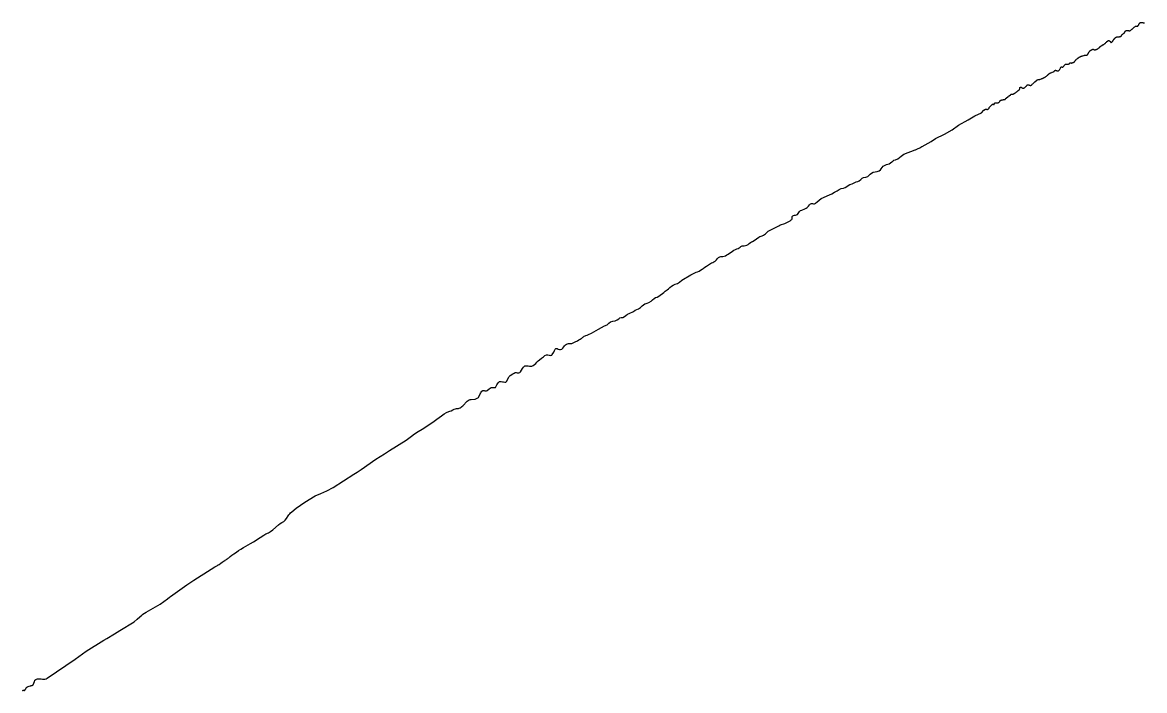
# Model space of a CAD drawing. Header units: millimetres. Extents: x 642261 to 742091, y 6812581 to 6930561.
# Drawn here: x 694657 to 703291, y 6824592 to 6829734 of the extents above; entities that cross this region are included whole.
import ezdxf

# ---------------------------------------------------------------- set-up
doc = ezdxf.new("R2010")
doc.units = ezdxf.units.MM
doc.layers.add('LimiteRegional', color=10, linetype='Continuous')

msp = doc.modelspace()

# ---------------------------------------------------------------- linework, layer by layer
at = {"layer": 'LimiteRegional', "color": 7, "linetype": 'Continuous'}
msp.add_lwpolyline([(694656.681, 6824592.37), (694656.898, 6824592.6092), (694657.268, 6824592.9551), (694657.478, 6824593.1251), (694657.904, 6824593.422), (694658.336, 6824593.666), (694658.6281, 6824593.802), (694659.2189, 6824594.0171), (694659.668, 6824594.1369), (694659.969, 6824594.2001), (694660.577, 6824594.292), (694661.189, 6824594.3531), (694662.422, 6824594.434), (694663.345, 6824594.5131), (694664.036, 6824594.5571), (694664.5, 6824594.5511), (694665.431, 6824594.477), (694666.366, 6824594.342), (694668.24, 6824594.019), (694669.174, 6824593.894), (694669.638, 6824593.855), (694670.255, 6824593.8361), (694670.5631, 6824593.842), (694671.022, 6824593.877), (694671.705, 6824593.9911), (694672.157, 6824594.114), (694672.381, 6824594.1911), (694672.716, 6824594.328), (694673.053, 6824594.486), (694673.695, 6824594.835), (694674.301, 6824595.223), (694674.686, 6824595.502), (694675.415, 6824596.1031), (694675.93, 6824596.589), (694676.26, 6824596.927), (694676.893, 6824597.632), (694677.788, 6824598.7501), (694678.361, 6824599.522), (694679.483, 6824601.095), (694680.075, 6824601.9711), (694680.445, 6824602.5661), (694681.133, 6824603.777), (694681.771, 6824605.0071), (694682.976, 6824607.494), (694683.894, 6824609.347), (694684.55, 6824610.559), (694684.899, 6824611.155), (694685.455, 6824612.0341), (694686.057, 6824612.89), (694686.378, 6824613.309), (694688.032, 6824615.353), (694688.894, 6824616.355), (694689.7849, 6824617.3251), (694690.243, 6824617.794), (694691.188, 6824618.6911), (694691.676, 6824619.115), (694692.429, 6824619.718), (694693.12, 6824620.2151), (694693.474, 6824620.4491), (694694.017, 6824620.7791), (694694.8559, 6824621.226), (694695.729, 6824621.6091), (694696.178, 6824621.776), (694700.437, 6824623.235), (694708.966, 6824626.096), (694718.797, 6824629.357), (694719.542, 6824629.586), (694720.043, 6824629.7231), (694721.051, 6824629.9651), (694722.579, 6824630.268), (694725.663, 6824630.781), (694727.204, 6824631.0611), (694727.9721, 6824631.2211), (694729.115, 6824631.5), (694730.543, 6824631.9051), (694731.252, 6824632.126), (694732.303, 6824632.489), (694733.336, 6824632.8949), (694733.844, 6824633.118), (694734.839, 6824633.6071), (694735.324, 6824633.875), (694736.036, 6824634.3101), (694736.951, 6824634.956), (694737.392, 6824635.311), (694738.031, 6824635.884), (694738.641, 6824636.51), (694738.934, 6824636.8441), (694739.252, 6824637.2281), (694739.853, 6824638.005), (694740.407, 6824638.794), (694740.753, 6824639.3261), (694741.392, 6824640.4041), (694741.83, 6824641.2241), (694742.104, 6824641.776), (694742.614, 6824642.8921), (694742.851, 6824643.456), (694743.297, 6824644.594), (694743.7109, 6824645.7471), (694744.473, 6824648.0891), (694748.49, 6824660.9871), (694753.105, 6824671.9681), (694759.011, 6824676.3041), (694764.732, 6824678.952), (694771.616, 6824681.36), (694777.913, 6824682.723), (694784.61, 6824682.9181), (694793.286, 6824682.8691), (694801.258, 6824682.0081), (694811.903, 6824680.258), (694821.277, 6824680.0892), (694829.256, 6824680.393), (694839.052, 6824682.7851), (694847.99, 6824687.92), (695062.054, 6824834.9331), (695146.827, 6824895.281), (695282.8252, 6824979.5025), (695305.4141, 6824993.491), (695363.844, 6825029.109), (695405.3528, 6825054.0773), (695516.514, 6825120.9431), (695538.4031, 6825140.687), (695559.8849, 6825160.492), (695575.5619, 6825173.5423), (695582.409, 6825179.2421), (695608.7719, 6825194.686), (695717.364, 6825258.3), (695771.7154, 6825298.4241), (695789.3441, 6825311.438), (695796.7467, 6825316.7582), (695921.828, 6825406.6491), (695974.664, 6825441.4831), (696109.417, 6825526.0781), (696138.3312, 6825543.507), (696152.3854, 6825551.9788), (696158.8242, 6825555.8599), (696163.5211, 6825558.6911), (696165.575, 6825560.126), (696165.9518, 6825560.3893), (696170.4148, 6825563.5073), (696183.1337, 6825572.3929), (696193.8613, 6825579.8875), (696200.9934, 6825584.87), (696203.975, 6825586.9531), (696205.7806, 6825588.0175), (696210.8633, 6825591.0143), (696215.8853, 6825593.975), (696217.02, 6825594.6441), (696222.1056, 6825598.1399), (696227.09, 6825601.5661), (696232.1745, 6825605.0612), (696235.1013, 6825607.073), (696236.201, 6825607.829), (696240.7753, 6825611.5893), (696244.5484, 6825614.691), (696255.1791, 6825623.4301), (696269.028, 6825633.457), (696271.7297, 6825635.4132), (696275.5587, 6825638.1855), (696283.1833, 6825643.7059), (696303.274, 6825658.252), (696319.963, 6825670.0531), (696337.907, 6825680.246), (696358.313, 6825691.9981), (696412.071, 6825724.168), (696434.482, 6825736.03), (696447.625, 6825745.522), (696464.56, 6825756.352), (696486.712, 6825770.366), (696514.9594, 6825788.2851), (696529.9328, 6825797.7836), (696530.985, 6825798.4511), (696543.2274, 6825803.9195), (696548.982, 6825806.49), (696565.924, 6825816.583), (696584.1379, 6825829.2271), (696628.071, 6825867.071), (696639.558, 6825877.047), (696652.086, 6825886.1491), (696666.809, 6825894.153), (696678.626, 6825903.542), (696688.233, 6825915.5911), (696702.114, 6825936.182), (696707.393, 6825944.557), (696714.057, 6825953.1531), (696719.976, 6825959.617), (696730.102, 6825967.795), (696763.32, 6825994.624), (696795.88, 6826018.0481), (696830.487, 6826040.8911), (696909.388, 6826091.7581), (696952.973, 6826109.788), (696997.964, 6826130.466), (697047.319, 6826155.2121), (697205.356, 6826257.2912), (697233.446, 6826273.879), (697240.119, 6826277.82), (697264.104, 6826294.158), (697375.855, 6826372.4481), (697409.46, 6826392.756), (697441.288, 6826414.753), (697480.006, 6826438.8921), (697609.403, 6826520.1611), (697649.5, 6826550.994), (697672.79, 6826567.107), (697702.449, 6826585.0761), (697733.23, 6826604.407), (697737.164, 6826606.8771), (697823.868, 6826665.8311), (697844.898, 6826681.095), (697863.66, 6826694.47), (697880.274, 6826706.301), (697901.414, 6826720.8711), (697918.887, 6826731.828), (697937.465, 6826738.6551), (697944.438, 6826741.218), (697955.804, 6826743.615), (697967.845, 6826751.783), (697977.373, 6826757.7661), (697988.17, 6826761.552), (697997.37, 6826762.62), (698005.975, 6826762.527), (698011.944, 6826763.169), (698018.324, 6826764.9141), (698025.955, 6826768.642), (698031.558, 6826772.485), (698038.797, 6826777.0481), (698045.852, 6826784.5941), (698078.513, 6826819.0951), (698087.179, 6826824.933), (698094.226, 6826828.7291), (698101.045, 6826831.237), (698108.5, 6826832.9081), (698139.9729, 6826835.917), (698151.377, 6826839.0831), (698156.472, 6826841.3631), (698161.485, 6826844.567), (698165.362, 6826848.029), (698169.036, 6826852.507), (698179.223, 6826874.588), (698183.179, 6826882.629), (698187.062, 6826889.472), (698192.419, 6826896.299), (698197.933, 6826900.4501), (698202.96, 6826902.086), (698208.672, 6826901.6551), (698214.368, 6826899.7191), (698219.891, 6826898.8291), (698226.259, 6826899.3749), (698231.638, 6826902.328), (698247.286, 6826914.546), (698256.314, 6826919.704), (698263.326, 6826923.1621), (698270.726, 6826925.387), (698278.78, 6826925.5771), (698286.452, 6826924.448), (698291.421, 6826923.5031), (698295.892, 6826924.869), (698299.378, 6826929.1031), (698307.577, 6826946.134), (698311.913, 6826952.2961), (698316.352, 6826959.41), (698319.624, 6826963.769), (698324.005, 6826968.363), (698328.114, 6826970.4091), (698333.318, 6826971.2741), (698341.238, 6826970.4201), (698351.518, 6826968.8951), (698359.095, 6826967.46), (698367.618, 6826965.4311), (698372.409, 6826965.072), (698376.727, 6826966.5311), (698380.231, 6826969.5361), (698382.915, 6826973.4721), (698385.474, 6826980.083), (698399.027, 6827004.0429), (698401.865, 6827008.189), (698404.106, 6827011.0522), (698406.111, 6827013.3491), (698409.935, 6827016.3491), (698431.167, 6827030.4481), (698439.386, 6827035.769), (698447.263, 6827039.9231), (698455.434, 6827040.861), (698462.82, 6827038.5041), (698469.222, 6827036.728), (698475.972, 6827036.6901), (698482.933, 6827039.3811), (698489.453, 6827045.741), (698496.207, 6827057.053), (698504.117, 6827069.7641), (698511.709, 6827080.828), (698517.385, 6827086.806), (698523.457, 6827090.557), (698525.1352, 6827090.9827), (698530.858, 6827092.434), (698538.237, 6827092.2392), (698547.5211, 6827090.614), (698557.28, 6827088.503), (698567.232, 6827087.651), (698576.836, 6827087.9141), (698587.624, 6827094.831), (698596.009, 6827101.6231), (698606.0587, 6827110.3186), (698615.3581, 6827118.9262), (698623.3701, 6827126.3296), (698625.8957, 6827128.6633), (698635.555, 6827137.4351), (698649.725, 6827149.1521), (698664.702, 6827160.62), (698677.072, 6827169.563), (698688.893, 6827175.0281), (698699.131, 6827175.555), (698708.409, 6827173.449), (698716.8539, 6827171.922), (698724.12, 6827172.389), (698729.063, 6827174.4112), (698733.156, 6827178.2731), (698745.097, 6827197.4891), (698751.322, 6827209.8281), (698756.859, 6827219.5001), (698761.466, 6827223.7481), (698769.984, 6827223.511), (698779.367, 6827219.903), (698788.42, 6827216.4181), (698797.392, 6827216.447), (698806.134, 6827220.172), (698813.618, 6827226.8521), (698821.16, 6827236.1441), (698828.281, 6827245.32), (698832.4999, 6827249.4911), (698835.076, 6827252.038), (698841.911, 6827257.043), (698850.019, 6827260.414), (698858.117, 6827262.824), (698866.1071, 6827263.6141), (698874.147, 6827263.532), (698883.899, 6827263.5541), (698910.683, 6827276.3741), (698926.675, 6827284.619), (698938.236, 6827290.9281), (698949.1, 6827296.6731), (698956.528, 6827300.9821), (698961.883, 6827305.0111), (698965.886, 6827308.904), (698969.431, 6827312.081), (698974.658, 6827315.361), (698979.969, 6827318.19), (698985.702, 6827321.105), (698992.906, 6827324.124), (699002.492, 6827328.201), (699013.017, 6827333.049), (699036.474, 6827343.471), (699089.858, 6827374.4741), (699112.849, 6827387.284), (699135.174, 6827397.806), (699154.666, 6827407.0581), (699169.53, 6827418.992), (699182.21, 6827430.1801), (699199.664, 6827434.8021), (699217.517, 6827437.834), (699233.571, 6827443.997), (699244.533, 6827453.6101), (699252.475, 6827460.8381), (699263.796, 6827463.804), (699276.686, 6827464.23), (699289.029, 6827469.834), (699299.168, 6827479.573), (699312.901, 6827489.87), (699325.883, 6827494.5281), (699357.19, 6827509.8001), (699369.984, 6827520.3991), (699382.849, 6827525.176), (699397.776, 6827530.1711), (699411.796, 6827539.525), (699424.132, 6827551.774), (699434.919, 6827561.566), (699446.204, 6827567.414), (699448.1669, 6827568.0102), (699462.424, 6827572.3401), (699476.532, 6827577.8721), (699493.089, 6827588.2051), (699505.762, 6827598.393), (699517.91, 6827609.173), (699528.201, 6827615.735), (699540.297, 6827619.989), (699552.53, 6827626.594), (699590.602, 6827656.511), (699603.212, 6827666.112), (699617.471, 6827675.9932), (699627.357, 6827683.5581), (699638.378, 6827693.171), (699650.935, 6827703.5951), (699663.236, 6827711.376), (699679.65, 6827718.417), (699696.24, 6827725.4581), (699711.078, 6827734.0991), (699731.501, 6827749.517), (699798.906, 6827790.606), (699839.674, 6827811.5641), (699849.651, 6827815.0961), (699863.037, 6827820.6701), (699874.6069, 6827826.76), (699886.185, 6827834.6401), (699895.341, 6827841.2791), (699906.413, 6827849.55), (699920.4449, 6827859.298), (699935.851, 6827869.5471), (699957.476, 6827883.2861), (699967.634, 6827887.3541), (699977.494, 6827891.334), (699987.423, 6827897.283), (699996.174, 6827906.55), (700003.914, 6827916.658), (700012.572, 6827925.328), (700021.486, 6827930.9841), (700029.992, 6827932.494), (700037.715, 6827932.187), (700046.156, 6827932.146), (700056.247, 6827934.4541), (700065.48, 6827938.3471), (700075.736, 6827944.2051), (700086.147, 6827951.345), (700120.848, 6827974.42), (700131.228, 6827981.2621), (700142.4671, 6827986.757), (700153.847, 6827990.4901), (700164.391, 6827994.139), (700172.344, 6827998.516), (700178.482, 6828003.708), (700183.216, 6828008.578), (700188.391, 6828012.0741), (700190.3459, 6828012.6485), (700194.1849, 6828013.7761), (700200.18, 6828013.8061), (700210.204, 6828014.473), (700220.025, 6828016.484), (700231.616, 6828020.754), (700240.707, 6828026.08), (700249.449, 6828033.497), (700257.411, 6828039.9331), (700266.021, 6828044.427), (700275.166, 6828048.5001), (700286.532, 6828055.7841), (700321.566, 6828080.0211), (700330.629, 6828085.944), (700339.446, 6828089.989), (700348.733, 6828092.659), (700358.385, 6828096.8191), (700367.236, 6828101.848), (700374.8979, 6828107.808), (700381.0409, 6828114.313), (700386.588, 6828120.701), (700393.473, 6828126.307), (700404.984, 6828132.7851), (700419.274, 6828140.205), (700475.59, 6828168.425), (700483.484, 6828172.803), (700489.939, 6828175.6352), (700523.272, 6828186.453), (700564.944, 6828208.001), (700572.635, 6828213.812), (700576.171, 6828217.554), (700578.103, 6828222.5881), (700578.308, 6828228.4651), (700578.2439, 6828234.075), (700580.242, 6828240.5111), (700583.961, 6828245.207), (700590.33, 6828248.7861), (700597.792, 6828250.182), (700605.727, 6828250.3821), (700612.894, 6828252.465), (700619.562, 6828256.252), (700625.435, 6828262.3401), (700630.719, 6828270.102), (700636.81, 6828278.3081), (700644.568, 6828285.521), (700653.596, 6828290.2511), (700677.108, 6828299.117), (700686.344, 6828303.607), (700695.561, 6828310.6341), (700703.923, 6828319.545), (700713.038, 6828330.421), (700720.676, 6828337.486), (700727.369, 6828340.2282), (700734.615, 6828340.0731), (700743.677, 6828338.9541), (700750.894, 6828338.9191), (700755.91, 6828340.0281), (700759.558, 6828342.1591), (700770.467, 6828353.862), (700803.267, 6828379.777), (700865.399, 6828407.053), (700884.859, 6828415.8161), (700904.466, 6828426.321), (700925.268, 6828438.293), (700940.314, 6828447.6251), (700956.669, 6828454.66), (700973.651, 6828458.69), (700987.607, 6828463.428), (700999.506, 6828469.9871), (701010.217, 6828478.4991), (701023.901, 6828485.8401), (701041.249, 6828492.4271), (701056.837, 6828500.4341), (701070.717, 6828506.3301), (701084.335, 6828510.424), (701095.786, 6828515.991), (701106.771, 6828525.493), (701116.984, 6828536.2569), (701127.519, 6828541.057), (701145.059, 6828542.6041), (701161.02, 6828548.937), (701178.573, 6828564.916), (701189.566, 6828573.895), (701202.851, 6828580.824), (701217.194, 6828583.0181), (701233.9559, 6828586.176), (701247.963, 6828591.3771), (701257.702, 6828598.947), (701264.413, 6828607.454), (701270.823, 6828616.711), (701279.429, 6828626.349), (701290.743, 6828633.305), (701304.969, 6828639.3221), (701316.281, 6828642.627), (701326.598, 6828646.4961), (701337.053, 6828652.744), (701346.617, 6828660.426), (701353.881, 6828666.8561), (701362.715, 6828672.9631), (701374.019, 6828676.731), (701393.035, 6828684.1551), (701417.463, 6828705.5141), (701438.059, 6828719.5691), (701524.956, 6828752.5853), (701527.911, 6828753.7081), (701542.8553, 6828760.9958), (701560.4418, 6828769.5721), (701577.626, 6828777.952), (701579.3348, 6828778.8964), (701648.011, 6828816.8531), (701683.173, 6828839.3601), (701751.449, 6828874.2361), (701809.126, 6828907.3291), (701859.122, 6828942.3071), (701932.486, 6828984.9361), (701983.586, 6829014.6741), (702035.615, 6829038.0931), (702053.675, 6829059.0701), (702066.55, 6829065.2941), (702067.088, 6829065.523), (702067.452, 6829065.6461), (702068.192, 6829065.825), (702068.568, 6829065.884), (702069.33, 6829065.945), (702070.104, 6829065.9391), (702070.627, 6829065.9041), (702071.684, 6829065.769), (702072.486, 6829065.623), (702074.108, 6829065.259), (702076.286, 6829064.738), (702077.373, 6829064.5141), (702078.454, 6829064.3449), (702078.991, 6829064.2891), (702079.703, 6829064.249), (702080.056, 6829064.246), (702080.583, 6829064.2651), (702081.365, 6829064.3541), (702082.136, 6829064.522), (702082.516, 6829064.639), (702083.524, 6829065.007), (702084.018, 6829065.208), (702084.749, 6829065.5309), (702085.819, 6829066.062), (702086.858, 6829066.649), (702087.365, 6829066.964), (702088.355, 6829067.636), (702088.837, 6829067.994), (702089.545, 6829068.556), (702090.458, 6829069.355), (702090.902, 6829069.776), (702091.5511, 6829070.433), (702092.487, 6829071.4791), (702092.789, 6829071.8531), (702093.337, 6829072.631), (702093.819, 6829073.44), (702094.111, 6829073.9931), (702094.64, 6829075.1231), (702096.057, 6829078.55), (702096.5729, 6829079.647), (702096.856, 6829080.178), (702097.268, 6829080.8631), (702097.4911, 6829081.194), (702097.85, 6829081.675), (702098.243, 6829082.134), (702098.452, 6829082.355), (702099.998, 6829083.9151), (702103.121, 6829086.9962), (702106.285, 6829090.042), (702108.413, 6829092.061), (702112.71, 6829096.0901), (702115.706, 6829098.828), (702117.727, 6829100.609), (702119.084, 6829101.779), (702121.822, 6829104.0742), (702122.117, 6829104.28), (702122.322, 6829104.385), (702122.462, 6829104.44), (702122.75, 6829104.5201), (702122.973, 6829104.555), (702123.435, 6829104.5611), (702123.914, 6829104.496), (702124.243, 6829104.4161), (702124.918, 6829104.1871), (702125.437, 6829103.966), (702126.495, 6829103.4411), (702127.919, 6829102.6931), (702128.621, 6829102.355), (702129.2595, 6829102.0942), (702129.646, 6829101.963), (702130.085, 6829101.8511), (702130.3589, 6829101.8082), (702130.6102, 6829101.7827), (702130.7768, 6829101.7877), (702131.1302, 6829101.8085), (702131.37, 6829101.855), (702131.513, 6829101.8981), (702131.723, 6829101.983), (702132.146, 6829102.221), (702132.406, 6829102.4101), (702132.5831, 6829102.5626), (702132.7028, 6829102.6823), (702132.877, 6829102.857), (702133.0657, 6829103.0821), (702133.476, 6829103.6761), (702133.816, 6829104.3061), (702134.021, 6829104.757), (702134.39, 6829105.72), (702134.876, 6829107.266), (702135.496, 6829109.383), (702135.838, 6829110.4091), (702136.227, 6829111.379), (702136.444, 6829111.8341), (702136.806, 6829112.473), (702137.17, 6829112.9871), (702137.369, 6829113.2221), (702137.69, 6829113.546), (702138.04, 6829113.833), (702138.227, 6829113.9611), (702138.625, 6829114.1842), (702138.838, 6829114.2781), (702139.174, 6829114.3981), (702140.947, 6829114.8951), (702141.839, 6829115.1121), (702143.18, 6829115.398), (702144.1481, 6829115.5692), (702144.527, 6829115.636), (702145.203, 6829115.7361), (702146.557, 6829115.9001), (702147.236, 6829115.964), (702148.255, 6829116.0351), (702148.75, 6829116.055), (702149.739, 6829116.0501), (702150.731, 6829115.9961), (702151.392, 6829115.9391), (702152.717, 6829115.787), (702155.367, 6829115.431), (702156.692, 6829115.28), (702158.015, 6829115.1841), (702158.676, 6829115.165), (702159.555, 6829115.176), (702159.994, 6829115.1999), (702160.652, 6829115.262), (702161.638, 6829115.419), (702162.284, 6829115.562), (702162.709, 6829115.6711), (702163.547, 6829115.9181), (702164.775, 6829116.3611), (702165.576, 6829116.6991), (702166.102, 6829116.943), (702167.136, 6829117.472), (702168.275, 6829118.1261), (702169.02, 6829118.5931), (702170.482, 6829119.591), (702171.2, 6829120.117), (702172.615, 6829121.214), (702174.006, 6829122.354), (702176.746, 6829124.6881), (702177.101, 6829125.0171), (702177.324, 6829125.25), (702177.738, 6829125.747), (702177.931, 6829126.0091), (702178.293, 6829126.5561), (702178.627, 6829127.1311), (702178.836, 6829127.525), (702179.229, 6829128.336), (702179.782, 6829129.579), (702180.515, 6829131.213), (702180.909, 6829131.9891), (702181.337, 6829132.7201), (702181.568, 6829133.0631), (702181.94, 6829133.5481), (702182.301, 6829133.942), (702182.493, 6829134.125), (702182.797, 6829134.3811), (702183.292, 6829134.718), (702183.838, 6829134.995), (702184.132, 6829135.108), (702185.74, 6829135.635), (702186.817, 6829135.954), (702188.981, 6829136.5251), (702190.068, 6829136.782), (702192.249, 6829137.255), (702198.821, 6829138.531), (702199.467, 6829138.6531), (702200.765, 6829138.8651), (702202.067, 6829139.044), (702204.683, 6829139.3351), (702208.176, 6829139.6981), (702209.917, 6829139.918), (702211.648, 6829140.193), (702212.51, 6829140.357), (702213.653, 6829140.612), (702214.222, 6829140.755), (702215.072, 6829140.9941), (702216.337, 6829141.41), (702216.839, 6829141.6121), (702217.159, 6829141.7661), (702217.768, 6829142.116), (702218.058, 6829142.311), (702218.611, 6829142.7381), (702219.133, 6829143.2081), (702219.465, 6829143.543), (702220.096, 6829144.2571), (702220.547, 6829144.8261), (702221.406, 6829146.0231), (702223.073, 6829148.505), (702223.947, 6829149.702), (702224.567, 6829150.4541), (702224.893, 6829150.8121), (702225.402, 6829151.32), (702225.9421, 6829151.7901), (702226.225, 6829152.009), (702241.831, 6829163.513), (702244.334, 6829165.3831), (702249.319, 6829169.157), (702259.275, 6829176.733), (702264.292, 6829180.472), (702264.8, 6829180.805), (702265.15, 6829180.995), (702265.389, 6829181.1081), (702265.879, 6829181.301), (702266.256, 6829181.4201), (702267.033, 6829181.5981), (702267.837, 6829181.703), (702268.386, 6829181.739), (702269.511, 6829181.7411), (702270.3731, 6829181.6951), (702272.127, 6829181.527), (702274.481, 6829181.275), (702275.643, 6829181.1941), (702276.784, 6829181.1781), (702277.3429, 6829181.2021), (702278.075, 6829181.2751), (702278.433, 6829181.3312), (702278.962, 6829181.4431), (702279.731, 6829181.6771), (702280.226, 6829181.883), (702280.468, 6829182.0021), (702280.823, 6829182.201), (702283.245, 6829183.694), (702284.849, 6829184.7051), (702288.033, 6829186.7621), (702289.616, 6829187.806), (702292.765, 6829189.923), (702295.898, 6829192.0731), (702302.143, 6829196.4551), (702304.823, 6829198.369), (702310.136, 6829202.245), (702315.3859, 6829206.173), (702318.848, 6829208.8131), (702321.14, 6829210.58), (702325.682, 6829214.123), (702325.915, 6829214.315), (702326.357, 6829214.7311), (702326.768, 6829215.1871), (702327.026, 6829215.5121), (702327.504, 6829216.2091), (702327.833, 6829216.77), (702328.038, 6829217.1601), (702328.418, 6829217.9782), (702328.594, 6829218.404), (702328.921, 6829219.284), (702329.216, 6829220.2), (702329.398, 6829220.826), (702329.73, 6829222.1091), (702329.957, 6829223.09), (702330.369, 6829225.076), (702331.144, 6829228.966), (702331.571, 6829230.772), (702331.891, 6829231.89), (702332.066, 6829232.419), (702332.35, 6829233.167), (702332.663, 6829233.8579), (702332.832, 6829234.179), (702333.154, 6829234.708), (702333.327, 6829234.9521), (702333.601, 6829235.289), (702333.894, 6829235.59), (702334.048, 6829235.727), (702334.373, 6829235.972), (702334.543, 6829236.0791), (702334.81, 6829236.221), (702335.186, 6829236.373), (702335.383, 6829236.433), (702335.691, 6829236.5011), (702336.181, 6829236.5541), (702336.621, 6829236.554), (702336.916, 6829236.532), (702337.511, 6829236.439), (702337.81, 6829236.37), (702338.413, 6829236.19), (702339.021, 6829235.959), (702339.43, 6829235.7801), (702340.254, 6829235.3681), (702340.877, 6829235.02), (702342.138, 6829234.249), (702344.707, 6829232.5701), (702346.012, 6829231.759), (702346.888, 6829231.2611), (702347.328, 6829231.0301), (702347.99, 6829230.7111), (702348.654, 6829230.4301), (702348.987, 6829230.306), (702349.6389, 6829230.061), (702350.959, 6829229.513), (702352.741, 6829228.757), (702353.633, 6829228.4132), (702354.522, 6829228.1171), (702354.964, 6829227.994), (702355.842, 6829227.8101), (702356.276, 6829227.753), (702356.922, 6829227.7201), (702357.559, 6829227.756), (702357.873, 6829227.803), (702358.939, 6829228.03), (702359.642, 6829228.216), (702360.107, 6829228.3561), (702361.03, 6829228.67), (702361.715, 6829228.935), (702362.168, 6829229.1251), (702363.068, 6829229.5361), (702364.401, 6829230.2261), (702365.279, 6829230.7321), (702365.859, 6829231.087), (702367.01, 6829231.8411), (702367.651, 6829232.288), (702368.922, 6829233.2269), (702370.178, 6829234.2201), (702371.008, 6829234.9071), (702372.653, 6829236.3339), (702373.468, 6829237.0691), (702375.086, 6829238.57), (702379.873, 6829243.1521), (702382.249, 6829245.3752), (702383.437, 6829246.4411), (702383.693, 6829246.6791), (702384.173, 6829247.192), (702384.616, 6829247.7471), (702384.896, 6829248.1351), (702385.43, 6829248.938), (702386.463, 6829250.5611), (702387.002, 6829251.3279), (702387.384, 6829251.8062), (702387.584, 6829252.0311), (702387.897, 6829252.35), (702388.342, 6829252.7341), (702388.579, 6829252.906), (702388.954, 6829253.1371), (702389.355, 6829253.331), (702389.566, 6829253.414), (702390.064, 6829253.578), (702390.398, 6829253.671), (702391.0739, 6829253.82), (702391.415, 6829253.8761), (702392.103, 6829253.9561), (702392.797, 6829253.994), (702393.2629, 6829253.998), (702394.201, 6829253.961), (702395.266, 6829253.854), (702395.98, 6829253.751), (702397.413, 6829253.4851), (702398.848, 6829253.163), (702400.753, 6829252.6981), (702401.698, 6829252.4692), (702403.1, 6829252.1571), (702403.792, 6829252.022), (702404.269, 6829251.916), (702404.59, 6829251.8251), (702405.238, 6829251.602), (702406.223, 6829251.1771), (702406.885, 6829250.8501), (702408.217, 6829250.129), (702409.985, 6829249.145), (702410.856, 6829248.694), (702411.714, 6829248.301), (702412.136, 6829248.133), (702412.69, 6829247.9462), (702412.964, 6829247.87), (702413.369, 6829247.7791), (702413.964, 6829247.704), (702414.48, 6829247.7031), (702414.732, 6829247.7291), (702415.103, 6829247.803), (702415.465, 6829247.92), (702415.643, 6829247.9971), (702415.99, 6829248.1859), (702416.16, 6829248.3001), (702416.41, 6829248.4951), (702419.88, 6829251.504), (702422.166, 6829253.5371), (702426.685, 6829257.6521), (702431.154, 6829261.814), (702440.039, 6829270.184), (702444.503, 6829274.345), (702446.75, 6829276.4091), (702455.554, 6829284.4991), (702458.533, 6829287.162), (702460.042, 6829288.479), (702460.948, 6829289.209), (702461.572, 6829289.658), (702461.995, 6829289.94), (702462.862, 6829290.468), (702463.529, 6829290.833), (702463.98, 6829291.062), (702464.899, 6829291.489), (702465.3661, 6829291.687), (702466.316, 6829292.054), (702467.284, 6829292.386), (702467.938, 6829292.59), (702469.268, 6829292.9571), (702470.793, 6829293.316), (702471.824, 6829293.528), (702473.913, 6829293.9), (702476.029, 6829294.226), (702478.871, 6829294.631), (702480.291, 6829294.837), (702482.412, 6829295.172), (702483.465, 6829295.3591), (702485.546, 6829295.7841), (702486.571, 6829296.029), (702488.086, 6829296.4461), (702489.569, 6829296.9331), (702490.297, 6829297.205), (702497.7311, 6829300.119), (702501.435, 6829301.614), (702505.119, 6829303.165), (702506.951, 6829303.9691), (702509.381, 6829305.078), (702510.59, 6829305.65), (702512.395, 6829306.5311), (702515.082, 6829307.9141), (702516.216, 6829308.5241), (702518.463, 6829309.7731), (702520.683, 6829311.056), (702522.15, 6829311.9301), (702525.052, 6829313.7191), (702527.2051, 6829315.0931), (702528.631, 6829316.0232), (702531.459, 6829317.913), (702535.657, 6829320.8121), (702538.433, 6829322.778), (702543.954, 6829326.7641), (702544.657, 6829327.2931), (702545.118, 6829327.657), (702546.019, 6829328.4111), (702547.332, 6829329.5961), (702548.185, 6829330.4162), (702549.854, 6829332.1031), (702553.14, 6829335.538), (702554.813, 6829337.208), (702555.958, 6829338.2781), (702556.543, 6829338.7961), (702557.438, 6829339.546), (702558.669, 6829340.4909), (702559.304, 6829340.9371), (702560.283, 6829341.5681), (702561.297, 6829342.149), (702561.818, 6829342.4201), (702563.522, 6829343.256), (702564.664, 6829343.798), (702566.961, 6829344.851), (702570.427, 6829346.374), (702577.391, 6829349.3471), (702579.077, 6829350.0661), (702582.464, 6829351.475), (702589.249, 6829354.256), (702592.621, 6829355.67), (702593.087, 6829355.8911), (702593.386, 6829356.0581), (702593.96, 6829356.434), (702594.235, 6829356.6411), (702594.766, 6829357.091), (702595.273, 6829357.58), (702595.6, 6829357.9251), (702596.232, 6829358.651), (702597.145, 6829359.7981), (702598.343, 6829361.347), (702598.955, 6829362.093), (702599.589, 6829362.7969), (702599.918, 6829363.129), (702600.427, 6829363.594), (702600.9, 6829363.9711), (702601.144, 6829364.144), (702601.522, 6829364.385), (702602.116, 6829364.696), (702602.745, 6829364.941), (702603.075, 6829365.0371), (702603.574, 6829365.1471), (702603.908, 6829365.199), (702604.576, 6829365.256), (702604.911, 6829365.2621), (702605.581, 6829365.2359), (702606.253, 6829365.16), (702606.702, 6829365.086), (702607.601, 6829364.8889), (702608.276, 6829364.7061), (702609.629, 6829364.2731), (702612.344, 6829363.315), (702613.704, 6829362.889), (702614.61, 6829362.657), (702615.064, 6829362.562), (702615.743, 6829362.451), (702616.423, 6829362.383), (702616.762, 6829362.368), (702617.815, 6829362.315), (702619.949, 6829362.1129), (702621.863, 6829361.916), (702622.8221, 6829361.843), (702623.779, 6829361.802), (702624.257, 6829361.7971), (702625.209, 6829361.8271), (702625.683, 6829361.865), (702626.391, 6829361.953), (702627.327, 6829362.1379), (702627.792, 6829362.2641), (702628.483, 6829362.4961), (702629.168, 6829362.7871), (702629.508, 6829362.9561), (702630.181, 6829363.3431), (702630.515, 6829363.5631), (702631.0111, 6829363.9271), (702631.778, 6829364.5481), (702632.268, 6829364.9671), (702633.196, 6829365.8191), (702633.636, 6829366.2499), (702634.472, 6829367.124), (702635.253, 6829368.0121), (702635.745, 6829368.6111), (702636.669, 6829369.824), (702637.627, 6829371.2111), (702638.224, 6829372.145), (702639.347, 6829374.035), (702642.514, 6829379.7791), (702643.644, 6829381.6871), (702644.247, 6829382.634), (702644.884, 6829383.65), (702645.29, 6829384.3381), (702646.075, 6829385.734), (702647.617, 6829388.546), (702648.426, 6829389.932), (702649.2951, 6829391.283), (702649.76, 6829391.941), (702650.0489, 6829392.266), (702650.26, 6829392.4341), (702650.4089, 6829392.526), (702650.726, 6829392.663), (702650.978, 6829392.727), (702651.1531, 6829392.753), (702651.518, 6829392.7671), (702651.707, 6829392.7559), (702652.1, 6829392.702), (702652.508, 6829392.6069), (702652.788, 6829392.524), (702653.365, 6829392.3181), (702654.036, 6829392.0311), (702655.425, 6829391.351), (702657.302, 6829390.4091), (702658.219, 6829390.009), (702658.812, 6829389.7941), (702659.1019, 6829389.707), (702659.526, 6829389.6041), (702660.069, 6829389.529), (702660.33, 6829389.5211), (702660.707, 6829389.549), (702661.065, 6829389.63), (702661.236, 6829389.693), (702661.5609, 6829389.863), (702661.715, 6829389.9722), (702661.934, 6829390.1669), (702663.218, 6829391.499), (702664.062, 6829392.401), (702665.729, 6829394.2331), (702670.685, 6829399.7991), (702672.368, 6829401.6241), (702673.223, 6829402.521), (702673.931, 6829403.266), (702675.312, 6829404.768), (702677.133, 6829406.77), (702678.06, 6829407.7601), (702679.501, 6829409.219), (702680.512, 6829410.167), (702681.036, 6829410.6321), (702681.85, 6829411.316), (702683.143, 6829412.309), (702683.583, 6829412.5951), (702683.8821, 6829412.7551), (702684.492, 6829413.003), (702684.803, 6829413.094), (702685.436, 6829413.2161), (702686.082, 6829413.2661), (702686.519, 6829413.262), (702686.813, 6829413.2461), (702687.407, 6829413.1811), (702688.083, 6829413.064), (702688.539, 6829412.965), (702689.457, 6829412.728), (702692.245, 6829411.8921), (702693.174, 6829411.641), (702693.636, 6829411.534), (702694.555, 6829411.3661), (702695.0099, 6829411.3111), (702695.687, 6829411.272), (702696.355, 6829411.2939), (702696.685, 6829411.33), (702698.54, 6829411.6171), (702699.4651, 6829411.783), (702700.85, 6829412.0611), (702702.92, 6829412.5451), (702704.977, 6829413.11), (702706, 6829413.4219), (702708.034, 6829414.1101), (702709.043, 6829414.485), (702710.5469, 6829415.086), (702710.8971, 6829415.252), (702711.119, 6829415.3792), (702711.537, 6829415.668), (702711.735, 6829415.829), (702712.11, 6829416.18), (702712.461, 6829416.565), (702712.683, 6829416.8381), (702713.1031, 6829417.415), (702713.403, 6829417.8691), (702713.979, 6829418.8051), (702714.742, 6829420.0481), (702715.142, 6829420.6361), (702715.566, 6829421.185), (702715.79, 6829421.4401), (702716.268, 6829421.904), (702716.524, 6829422.11), (702716.9321, 6829422.3801), (702717.373, 6829422.599), (702717.607, 6829422.6881), (702717.992, 6829422.8), (702718.251, 6829422.854), (702718.775, 6829422.918), (702719.039, 6829422.9289), (702719.573, 6829422.913), (702720.112, 6829422.852), (702720.4729, 6829422.7911), (702721.203, 6829422.6241), (702721.753, 6829422.4701), (702722.861, 6829422.1141), (702724.342, 6829421.6181), (702725.08, 6829421.3961), (702725.815, 6829421.213), (702726.18, 6829421.1411), (702726.905, 6829421.045), (702727.265, 6829421.026), (702727.8, 6829421.037), (702728.329, 6829421.103), (702728.591, 6829421.1591), (702731.217, 6829421.8131), (702732.531, 6829422.159), (702734.498, 6829422.7141), (702736.457, 6829423.324), (702737.43, 6829423.654), (702739.362, 6829424.375), (702740.32, 6829424.7681), (702741.742, 6829425.4061), (702742.992, 6829426.0241), (702743.611, 6829426.3531), (702744.5311, 6829426.872), (702745.891, 6829427.7141), (702747.226, 6829428.635), (702747.883, 6829429.1281), (702748.771, 6829429.835), (702749.345, 6829430.317), (702750.454, 6829431.3041), (702750.991, 6829431.8079), (702752.032, 6829432.835), (702753.033, 6829433.8851), (702753.681, 6829434.5961), (702754.938, 6829436.038), (702755.854, 6829437.134), (702757.635, 6829439.3451), (702759.973, 6829442.292), (702761.155, 6829443.746), (702762.361, 6829445.175), (702762.978, 6829445.877), (702764.246, 6829447.253), (702764.9, 6829447.924), (702765.912, 6829448.906), (702766.965, 6829449.8561), (702767.508, 6829450.318), (702772.746, 6829454.6381), (702775.388, 6829456.7591), (702778.057, 6829458.84), (702779.406, 6829459.8631), (702782.136, 6829461.864), (702783.52, 6829462.841), (702785.624, 6829464.272), (702787.524, 6829465.506), (702788.486, 6829466.109), (702789.945, 6829466.9951), (702792.171, 6829468.2791), (702794.446, 6829469.504), (702795.603, 6829470.0941), (702796.599, 6829470.5821), (702798.6, 6829471.51), (702800.616, 6829472.38), (702801.966, 6829472.9291), (702804.682, 6829473.964), (702806.73, 6829474.691), (702808.101, 6829475.1551), (702810.851, 6829476.0411), (702814.996, 6829477.291), (702823.313, 6829479.6721), (702824.188, 6829479.9041), (702824.775, 6829480.039), (702825.957, 6829480.266), (702826.553, 6829480.36), (702827.75, 6829480.515), (702828.956, 6829480.632), (702829.764, 6829480.692), (702831.387, 6829480.782), (702836.281, 6829480.968), (702837.908, 6829481.065), (702838.72, 6829481.131), (702840.335, 6829481.308), (702841.137, 6829481.425), (702842.334, 6829481.641), (702843.39, 6829481.8801), (702843.915, 6829482.017), (702844.698, 6829482.249), (702845.861, 6829482.658), (702847.009, 6829483.147), (702847.578, 6829483.4241), (702848.112, 6829483.71), (702848.458, 6829483.9101), (702849.126, 6829484.336), (702850.075, 6829485.028), (702850.675, 6829485.524), (702851.061, 6829485.8681), (702851.802, 6829486.5871), (702852.593, 6829487.44), (702853.097, 6829488.031), (702854.06, 6829489.26), (702854.522, 6829489.8931), (702855.418, 6829491.187), (702858.007, 6829495.151), (702858.268, 6829495.5581), (702858.749, 6829496.384), (702859.185, 6829497.2261), (702859.456, 6829497.7941), (702859.961, 6829498.943), (702861.401, 6829502.4381), (702861.932, 6829503.5961), (702862.221, 6829504.1701), (702862.858, 6829505.3031), (702863.212, 6829505.8611), (702863.796, 6829506.684), (702865.108, 6829508.358), (702865.777, 6829509.1751), (702866.798, 6829510.373), (702868.367, 6829512.1121), (702869.982, 6829513.7792), (702870.806, 6829514.5851), (702872.488, 6829516.142), (702873.346, 6829516.893), (702874.654, 6829517.984), (702876.436, 6829519.373), (702877.343, 6829520.0381), (702878.725, 6829521.001), (702880.131, 6829521.92), (702880.843, 6829522.3621), (702882.772, 6829523.4891), (702883.753, 6829524.023), (702885.244, 6829524.7851), (702886.759, 6829525.5021), (702887.525, 6829525.8431), (702889.076, 6829526.4911), (702889.86, 6829526.798), (702891.047, 6829527.236), (702891.686, 6829527.42), (702892.114, 6829527.4989), (702892.4001, 6829527.532), (702892.972, 6829527.5561), (702893.403, 6829527.5381), (702893.691, 6829527.511), (702894.267, 6829527.4211), (702895.134, 6829527.205), (702895.714, 6829527.014), (702896.101, 6829526.8681), (702896.876, 6829526.5381), (702897.75, 6829526.116), (702899.5, 6829525.1701), (702901.832, 6829523.8671), (702902.996, 6829523.276), (702903.77, 6829522.929), (702904.156, 6829522.7731), (702904.734, 6829522.5652), (702905.5029, 6829522.3431), (702905.886, 6829522.259), (702906.459, 6829522.169), (702907.031, 6829522.1262), (702907.316, 6829522.1251), (702907.885, 6829522.1631), (702908.168, 6829522.2041), (702908.593, 6829522.294), (702910.756, 6829522.864), (702911.838, 6829523.1641), (702913.459, 6829523.6381), (702915.886, 6829524.4031), (702918.304, 6829525.2441), (702919.508, 6829525.6961), (702921.107, 6829526.333), (702921.904, 6829526.667), (702923.0939, 6829527.1891), (702924.87, 6829528.022), (702926.436, 6829528.8151), (702927.214, 6829529.231), (702928.376, 6829529.8801), (702930.103, 6829530.913), (702931.811, 6829532.02), (702932.657, 6829532.6041), (702933.564, 6829533.257), (702935.315, 6829534.604), (702936.992, 6829535.9939), (702938.074, 6829536.9401), (702940.172, 6829538.866), (702943.206, 6829541.796), (702945.863, 6829544.3851), (702947.2019, 6829545.6551), (702949.246, 6829547.512), (702950.647, 6829548.7069), (702951.362, 6829549.29), (702952.457, 6829550.1409), (702953.58, 6829550.964), (702954.154, 6829551.364), (702956.795, 6829553.115), (702958.587, 6829554.2501), (702959.793, 6829554.994), (702962.226, 6829556.457), (702973.26, 6829562.884), (702975.667, 6829564.335), (702976.857, 6829565.071), (702978.62, 6829566.191), (702979.919, 6829567.0591), (702980.776, 6829567.6611), (702982.47, 6829568.9161), (702983.308, 6829569.5671), (702984.966, 6829570.91), (702986.605, 6829572.3011), (702987.688, 6829573.25), (702989.833, 6829575.191), (702993.016, 6829578.168), (702997.2271, 6829582.152), (702999.334, 6829584.1041), (703001.451, 6829586.001), (703002.515, 6829586.923), (703004.121, 6829588.2651), (703005.561, 6829589.4101), (703006.285, 6829589.9641), (703007.379, 6829590.7701), (703009.036, 6829591.915), (703010.716, 6829592.978), (703011.566, 6829593.4761), (703011.977, 6829593.6821), (703012.26, 6829593.795), (703012.843, 6829593.963), (703013.143, 6829594.019), (703013.759, 6829594.0801), (703014.394, 6829594.0761), (703014.825, 6829594.0411), (703015.706, 6829593.8961), (703016.0411, 6829593.8181), (703016.717, 6829593.6291), (703017.399, 6829593.398), (703017.855, 6829593.224), (703018.769, 6829592.832), (703019.451, 6829592.5081), (703020.798, 6829591.802), (703022.102, 6829591.0531), (703024.492, 6829589.593), (703024.837, 6829589.3571), (703025.057, 6829589.1801), (703025.477, 6829588.781), (703025.677, 6829588.5619), (703026.059, 6829588.089), (703026.419, 6829587.577), (703026.65, 6829587.217), (703027.09, 6829586.4651), (703027.712, 6829585.289), (703028.509, 6829583.731), (703028.91, 6829582.998), (703029.323, 6829582.32), (703029.535, 6829582.008), (703029.865, 6829581.58), (703030.172, 6829581.246), (703030.33, 6829581.097), (703030.575, 6829580.897), (703030.962, 6829580.658), (703031.373, 6829580.497), (703031.588, 6829580.448), (703031.906, 6829580.4059), (703032.5811, 6829580.384), (703033.3, 6829580.442), (703033.8, 6829580.5221), (703034.141, 6829580.592), (703034.836, 6829580.774), (703035.368, 6829580.9439), (703035.725, 6829581.0721), (703036.444, 6829581.362), (703037.162, 6829581.6951), (703037.637, 6829581.939), (703038.572, 6829582.475), (703039.582, 6829583.145), (703040.528, 6829583.8751), (703040.969, 6829584.259), (703041.586, 6829584.854), (703042.396, 6829585.716), (703042.917, 6829586.3001), (703043.92, 6829587.4911), (703044.403, 6829588.0961), (703045.335, 6829589.324), (703046.228, 6829590.5721), (703046.805, 6829591.414), (703047.921, 6829593.115), (703048.733, 6829594.403), (703050.319, 6829596.9911), (703052.429, 6829600.429), (703053.515, 6829602.122), (703054.64, 6829603.7871), (703055.223, 6829604.607), (703056.436, 6829606.213), (703057.07, 6829606.9991), (703058.062, 6829608.151), (703059.107, 6829609.2691), (703059.652, 6829609.8141), (703061.071, 6829611.22), (703062.972, 6829613.1101), (703063.934, 6829614.045), (703065.4, 6829615.416), (703066.147, 6829616.0811), (703067.159, 6829616.937), (703067.673, 6829617.351), (703068.457, 6829617.95), (703069.66, 6829618.7971), (703070.761, 6829619.4891), (703071.324, 6829619.8111), (703072.185, 6829620.2611), (703073.067, 6829620.67), (703073.517, 6829620.8581), (703074.433, 6829621.198), (703074.901, 6829621.35), (703075.614, 6829621.554), (703076.302, 6829621.726), (703077.683, 6829622.023), (703079.069, 6829622.2641), (703079.995, 6829622.3981), (703081.852, 6829622.612), (703084.645, 6829622.84), (703088.374, 6829623.0751), (703090.237, 6829623.2071), (703092.097, 6829623.378), (703093.024, 6829623.4831), (703094.413, 6829623.6741), (703095.56, 6829623.8341), (703097.859, 6829624.0891), (703100.924, 6829624.41), (703102.448, 6829624.6141), (703103.964, 6829624.8791), (703104.718, 6829625.0411), (703105.717, 6829625.294), (703106.215, 6829625.439), (703106.957, 6829625.6812), (703108.062, 6829626.1051), (703109.156, 6829626.6121), (703109.698, 6829626.9001), (703110.06, 6829627.12), (703110.285, 6829627.2781), (703110.701, 6829627.624), (703110.892, 6829627.8101), (703111.245, 6829628.205), (703111.561, 6829628.6301), (703111.754, 6829628.927), (703112.102, 6829629.551), (703112.335, 6829630.042), (703112.748, 6829631.0651), (703113.487, 6829633.185), (703113.882, 6829634.226), (703114.179, 6829634.8951), (703114.341, 6829635.2191), (703114.606, 6829635.6881), (703114.899, 6829636.134), (703115.058, 6829636.348), (703116.7041, 6829638.4461), (703117.545, 6829639.4881), (703118.8411, 6829641.0241), (703120.193, 6829642.513), (703120.894, 6829643.234), (703121.385, 6829643.713), (703122.4, 6829644.633), (703123.456, 6829645.5091), (703124.179, 6829646.0721), (703125.66, 6829647.158), (703127.94, 6829648.717), (703131.001, 6829650.7492), (703132.503, 6829651.7841), (703133.963, 6829652.8521), (703134.673, 6829653.4041), (703135.706, 6829654.261), (703136.188, 6829654.7072), (703136.492, 6829655.02), (703137.061, 6829655.6791), (703137.328, 6829656.0251), (703137.832, 6829656.7431), (703138.3, 6829657.494), (703138.596, 6829658.009), (703139.157, 6829659.071), (703139.953, 6829660.7121), (703141.015, 6829662.9271), (703141.581, 6829664.0161), (703142.193, 6829665.076), (703142.521, 6829665.5922), (703143.046, 6829666.341), (703143.551, 6829666.9801), (703143.819, 6829667.289), (703144.24, 6829667.737), (703144.923, 6829668.3731), (703145.672, 6829668.959), (703146.073, 6829669.2321), (703146.759, 6829669.6531), (703147.221, 6829669.9111), (703148.16, 6829670.3771), (703148.635, 6829670.5849), (703149.596, 6829670.9561), (703150.571, 6829671.267), (703151.227, 6829671.4451), (703152.551, 6829671.732), (703153.0521, 6829671.8171), (703154.058, 6829671.956), (703155.07, 6829672.055), (703155.746, 6829672.1001), (703157.101, 6829672.146), (703158.1179, 6829672.1481), (703160.144, 6829672.0821), (703162.149, 6829671.951), (703166.041, 6829671.623), (703166.423, 6829671.572), (703166.678, 6829671.5162), (703167.19, 6829671.358), (703167.447, 6829671.258), (703167.962, 6829671.023), (703168.479, 6829670.7461), (703169.512, 6829670.1051), (703171.566, 6829668.727), (703172.241, 6829668.3181), (703172.576, 6829668.134), (703173.239, 6829667.8231), (703173.567, 6829667.701), (703174.054, 6829667.5661), (703174.482, 6829667.5021), (703174.694, 6829667.4921), (703175.008, 6829667.506), (703175.474, 6829667.599), (703175.78, 6829667.7131), (703175.932, 6829667.786), (703176.157, 6829667.9169), (703178.38, 6829669.3991), (703179.836, 6829670.4191), (703180.796, 6829671.112), (703182.696, 6829672.5251), (703184.105, 6829673.606), (703186.891, 6829675.812), (703189.652, 6829678.0581), (703193.324, 6829681.08), (703195.169, 6829682.589), (703197.984, 6829684.9101), (703199.844, 6829686.4751), (703203.531, 6829689.63), (703210.853, 6829695.969), (703214.527, 6829699.106), (703218.236, 6829702.1911), (703220.109, 6829703.7071), (703220.686, 6829704.1131), (703221.091, 6829704.343), (703221.37, 6829704.4781), (703221.948, 6829704.709), (703222.397, 6829704.851), (703222.704, 6829704.931), (703223.333, 6829705.0591), (703224.312, 6829705.1801), (703224.985, 6829705.22), (703225.442, 6829705.231), (703226.369, 6829705.2201), (703227.075, 6829705.1901), (703228.5041, 6829705.091), (703231.365, 6829704.859), (703232.759, 6829704.798), (703233.662, 6829704.8011), (703234.104, 6829704.8201), (703234.752, 6829704.873), (703235.381, 6829704.96), (703235.688, 6829705.018), (703236.477, 6829705.223), (703236.855, 6829705.356), (703237.399, 6829705.5971), (703237.913, 6829705.8931), (703238.158, 6829706.0621), (703238.6231, 6829706.4461), (703238.842, 6829706.662), (703239.154, 6829707.018), (703240.266, 6829708.4581), (703240.978, 6829709.436), (703242.349, 6829711.422), (703243.671, 6829713.437), (703245.409, 6829716.137), (703246.286, 6829717.482), (703247.634, 6829719.4789), (703248.331, 6829720.4641), (703248.918, 6829721.3171), (703249.286, 6829721.8931), (703249.984, 6829723.054), (703251.328, 6829725.3851), (703252.032, 6829726.536), (703252.796, 6829727.666), (703253.21, 6829728.22), (703253.802, 6829728.944), (703254.119, 6829729.3), (703254.6211, 6829729.8241), (703255.445, 6829730.5861), (703256.364, 6829731.3171), (703256.864, 6829731.6691), (703257.461, 6829732.048), (703257.859, 6829732.273), (703258.658, 6829732.6611), (703259.058, 6829732.8261), (703259.86, 6829733.101), (703260.664, 6829733.3082), (703261.2, 6829733.412), (703261.5591, 6829733.4671), (703262.275, 6829733.5451), (703262.679, 6829733.5721), (703263.487, 6829733.593), (703264.296, 6829733.5751), (703264.836, 6829733.5451), (703265.916, 6829733.449), (703270.778, 6829732.8051), (703271.856, 6829732.7061), (703272.395, 6829732.6741), (703273.202, 6829732.652), (703273.88, 6829732.628), (703274.332, 6829732.591), (703275.238, 6829732.4689), (703275.69, 6829732.388), (703276.597, 6829732.1912), (703277.503, 6829731.9561), (703279.317, 6829731.413), (703281.734, 6829730.66), (703282.941, 6829730.3261), (703284.148, 6829730.0521), (703284.75, 6829729.945), (703285.553, 6829729.842), (703285.954, 6829729.808), (703286.556, 6829729.784), (703287.456, 6829729.81), (703288.256, 6829729.9051), (703288.655, 6829729.98), (703289.253, 6829730.1301), (703289.85, 6829730.3271), (703290.1489, 6829730.444), (703290.745, 6829730.717)], dxfattribs=at)

doc.saveas('drawing.dxf')
